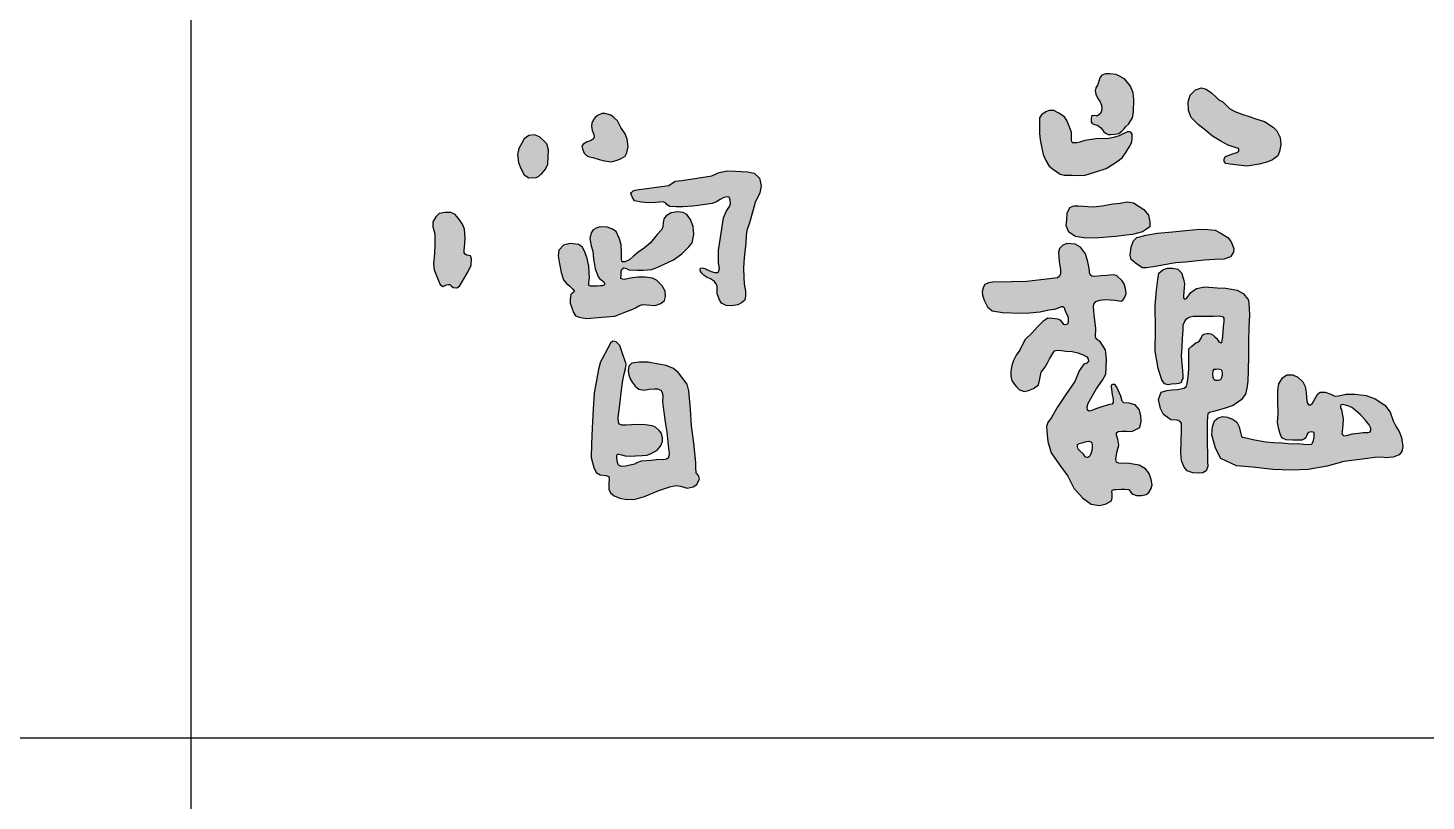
# Model space of a CAD drawing. Extents: x -409572 to -157272, y 600795 to 878326.
# Drawn here: x -338283 to -336473, y 813508 to 814509 of the extents above; entities that cross this region are included whole.
import ezdxf

# ---------------------------------------------------------------- set-up
doc = ezdxf.new("R2010")
doc.units = 0
doc.header["$LTSCALE"] = 1000
doc.header["$MEASUREMENT"] = 0
doc.layers.get('0').update_dxf_attribs({"linetype": 'CONTINUOUS'})
doc.layers.add('PUB_TITLE', color=4, linetype='CONTINUOUS')

msp = doc.modelspace()

# ---------------------------------------------------------------- hatches: boundary and pattern name
h = msp.add_hatch(color=7)
h.paths.add_polyline_path([(-336666.3, 814376), (-336671, 814380.6), (-336682.3, 814388), (-336692.2, 814391.1), (-336702.2, 814394.5), (-336710.4, 814397.1), (-336720.6, 814401.2), (-336727.4, 814405), (-336736.3, 814413.5), (-336741.3, 814416), (-336745, 814419.7), (-336751, 814425.4), (-336757.9, 814430), (-336763.9, 814431.5), (-336771.6, 814429.1), (-336778.3, 814422.1), (-336781, 814413.7), (-336780.5, 814402.3), (-336777.1, 814393.4), (-336767.8, 814383.7), (-336760.2, 814378), (-336749.4, 814369.2), (-336739, 814362.7), (-336729.2, 814357.2), (-336720.1, 814354.5), (-336715.8, 814353), (-336715.3, 814351.6), (-336715.7, 814349.5), (-336718.2, 814347.9), (-336723.9, 814346.1), (-336729.1, 814344.2), (-336732.7, 814342.9), (-336734.6, 814339.8), (-336734.7, 814336.3), (-336732.4, 814333.8), (-336726.9, 814333), (-336716.2, 814331.3), (-336704.6, 814330.4), (-336689, 814332.8), (-336679.2, 814335.2), (-336672.1, 814338.2), (-336665.2, 814343.7), (-336662.8, 814349), (-336661.2, 814358.2), (-336661.9, 814367.3)])
h.paths.add_polyline_path([(-336862, 814348), (-336856.9, 814355.6), (-336854.1, 814361.5), (-336853.4, 814366.4), (-336853.6, 814371.5), (-336854.8, 814373.6), (-336856.6, 814374.6), (-336859.7, 814374.7), (-336863.6, 814372.9), (-336870.6, 814369.7), (-336877.7, 814367.5), (-336884.3, 814366), (-336900.8, 814365.5), (-336914.8, 814363.3), (-336921.4, 814361.2), (-336925.4, 814360.6), (-336930.6, 814360.4), (-336931.7, 814361.9), (-336932, 814364.1), (-336932.1, 814366.2), (-336932, 814373.6), (-336934.2, 814379.7), (-336937.8, 814388.3), (-336941.1, 814393.9), (-336948.4, 814398.9), (-336954.9, 814402.2), (-336960.9, 814402.2), (-336965.2, 814400.5), (-336971.2, 814396.6), (-336973.4, 814392.9), (-336973.8, 814387.5), (-336973.6, 814372.5), (-336972.6, 814364.2), (-336971.2, 814355.8), (-336968.8, 814345.5), (-336965.5, 814337.5), (-336960.9, 814330.1), (-336955.4, 814325.9), (-336946.7, 814319.9), (-336941.6, 814318.6), (-336931.6, 814318.6), (-336924.5, 814318.2), (-336914.3, 814318.7), (-336900.5, 814322.8), (-336887.3, 814327.2), (-336875.5, 814334.4), (-336866.7, 814340.8)])
h.paths.add_polyline_path([(-336851.8, 814400.1), (-336851.3, 814416.7), (-336852.1, 814425.4), (-336855.9, 814434), (-336863.1, 814442.7), (-336869.8, 814446.9), (-336874.2, 814448.8), (-336882.7, 814450), (-336887.7, 814449.8), (-336892.7, 814448.2), (-336895.3, 814444.8), (-336896.6, 814440.3), (-336898.2, 814436), (-336900.6, 814431.5), (-336901.3, 814427.9), (-336900.5, 814423.3), (-336898.1, 814418), (-336895.2, 814413.5), (-336893.2, 814409.1), (-336892.8, 814404.4), (-336893.6, 814400.7), (-336894.8, 814398.3), (-336898.4, 814395.4), (-336900.1, 814395.3), (-336902.9, 814395.8), (-336905.9, 814395.6), (-336906.2, 814394.1), (-336906.8, 814391.5), (-336906.6, 814387.7), (-336905.6, 814385.3), (-336903.2, 814384.5), (-336900.5, 814383.7), (-336898.3, 814383.1), (-336896.5, 814381.8), (-336894.3, 814379.8), (-336892.1, 814377.1), (-336890.5, 814374.8), (-336887.2, 814372.7), (-336884.6, 814371.2), (-336881.3, 814371.2), (-336876, 814371.6), (-336870.7, 814372.7), (-336866.9, 814375.7), (-336863.9, 814378.7), (-336862.4, 814381.1), (-336858.2, 814384.8), (-336853.3, 814392.6)])
h.paths.add_polyline_path([(-336725.4, 814232.4), (-336729.7, 814237.8), (-336739.5, 814243.8), (-336746, 814247.1), (-336755.5, 814248.2), (-336766.1, 814248.7), (-336784.3, 814246.8), (-336801.3, 814245), (-336820.6, 814243.6), (-336835.8, 814241), (-336840.7, 814239.6), (-336847.7, 814238), (-336851.7, 814233.4), (-336854.9, 814225.9), (-336856, 814214.9), (-336855, 814209.2), (-336847.7, 814203.4), (-336840.3, 814198.7), (-336835, 814198.3), (-336823.3, 814200.4), (-336812, 814202.3), (-336797.2, 814204.9), (-336784.4, 814206), (-336760.2, 814208.3), (-336746.5, 814209.2), (-336734.9, 814209.9), (-336726.5, 814212.6), (-336722.3, 814218.8), (-336721.9, 814223.7)])
h.paths.add_polyline_path([(-336832.6, 814266.9), (-336838.6, 814273.9), (-336844.7, 814278), (-336852, 814282.9), (-336860.2, 814284), (-336869.3, 814282.1), (-336878, 814281.4), (-336893, 814278.8), (-336904.3, 814277.5), (-336923, 814278.9), (-336928.6, 814278.8), (-336930.4, 814278.3), (-336934.3, 814276.5), (-336937.6, 814269.3), (-336938.4, 814260.8), (-336939.2, 814253), (-336935.6, 814244.5), (-336926.8, 814239.1), (-336913.4, 814237.1), (-336896.6, 814237.3), (-336874.9, 814239.1), (-336861.5, 814240.9), (-336853.3, 814241.7), (-336840.4, 814245.3), (-336834.9, 814248.4), (-336830.6, 814251.5), (-336830.8, 814258.2)])
h.paths.add_polyline_path([(-336903.4, 814151.3), (-336900.5, 814154.8), (-336895.4, 814156.7), (-336888.5, 814157.3), (-336875.7, 814156.7), (-336867.9, 814155.4), (-336865.3, 814157.2), (-336862.9, 814160.4), (-336861.3, 814165.4), (-336862.1, 814171.9), (-336864, 814177.9), (-336866.6, 814181.8), (-336873.8, 814188.7), (-336878.2, 814189.3), (-336886.7, 814188.6), (-336893.9, 814188.1), (-336902.8, 814187.3), (-336905.8, 814187.7), (-336908.2, 814189.5), (-336908.7, 814192.5), (-336908.9, 814195), (-336910.8, 814206.2), (-336914, 814216.5), (-336920.4, 814225.2), (-336927.3, 814229.1), (-336938.1, 814230), (-336944, 814227.5), (-336947.9, 814223.4), (-336948.9, 814218.6), (-336948.2, 814206.2), (-336946.6, 814196.4), (-336946.4, 814191.2), (-336947.5, 814187.5), (-336950.2, 814185.7), (-336957, 814184.7), (-336968.1, 814183.3), (-336990.3, 814180.8), (-337009.7, 814180.4), (-337019.2, 814180.1), (-337031.6, 814180.4), (-337039.6, 814179.2), (-337044.4, 814177.1), (-337046.2, 814173.7), (-337047.8, 814167.7), (-337047.3, 814163.2), (-337045.2, 814156.6), (-337041, 814147.9), (-337034.9, 814142.6), (-337021.7, 814140.8), (-336997.7, 814139.8), (-336986.7, 814140.2), (-336972.9, 814141.4), (-336961.7, 814143.9), (-336953.7, 814144.9), (-336947, 814147.6), (-336944.9, 814148.5), (-336943.3, 814148.5), (-336941.6, 814147.2), (-336940.7, 814144.1), (-336938.8, 814139.1), (-336937, 814136), (-336936.3, 814132.7), (-336936.6, 814129.4), (-336936.9, 814126.5), (-336938.1, 814125.1), (-336940.8, 814124.6), (-336942, 814125.2), (-336943.7, 814127.6), (-336946.6, 814130.9), (-336949.8, 814132.1), (-336957.4, 814132.8), (-336962.6, 814133.2), (-336969.3, 814129.2), (-336976.4, 814121.6), (-336983, 814114.4), (-336992.6, 814105.1), (-336999.2, 814092), (-337003.9, 814085.3), (-337007.4, 814078.3), (-337009.2, 814071.8), (-337010.9, 814064.6), (-337010.6, 814058.2), (-337009.2, 814052.4), (-337005.9, 814047.2), (-337003.5, 814044.2), (-336999.4, 814040.4), (-336993.6, 814038.3), (-336987.8, 814039.4), (-336981.3, 814042.2), (-336974.7, 814047.1), (-336973.5, 814052.4), (-336971.5, 814063.2), (-336966.8, 814069.5), (-336963.1, 814075.5), (-336960.7, 814080.6), (-336956.4, 814087.6), (-336954.2, 814090.8), (-336950.7, 814092), (-336945.3, 814091.6), (-336939.6, 814090.7), (-336931.4, 814090.3), (-336923.8, 814088.5), (-336917.2, 814085.9), (-336912.2, 814083.1), (-336910.4, 814080.5), (-336910.2, 814077.5), (-336912.3, 814075), (-336916.1, 814073.7), (-336922.4, 814065.1), (-336927.9, 814051.1), (-336939.7, 814034.3), (-336950.8, 814017.4), (-336957.9, 814004.7), (-336962.6, 813998.3), (-336964.6, 813992.9), (-336964.1, 813987.1), (-336962.8, 813973.7), (-336958.7, 813959), (-336948.4, 813944.4), (-336937, 813928.5), (-336929.2, 813913.2), (-336917.9, 813900.4), (-336906.9, 813892.3), (-336896.1, 813890.8), (-336887.2, 813892.6), (-336880.5, 813896.5), (-336879.6, 813900.5), (-336879.6, 813906.2), (-336880, 813908.6), (-336879, 813910.8), (-336877.2, 813911.2), (-336874.2, 813911.4), (-336867.9, 813911.8), (-336863, 813911.8), (-336857.9, 813911.4), (-336856.8, 813910.6), (-336856, 813908.9), (-336854.5, 813906.6), (-336852.8, 813905.3), (-336848, 813903.8), (-336840.9, 813903.8), (-336835.4, 813904.8), (-336832.2, 813907.4), (-336828.9, 813912.7), (-336827.6, 813917.6), (-336828.8, 813924.3), (-336831.8, 813932.1), (-336836.3, 813938), (-336844.7, 813942.7), (-336857.3, 813945.1), (-336871, 813945.3), (-336874, 813946.7), (-336874.9, 813950.1), (-336873.5, 813959.2), (-336870.9, 813968.8), (-336872.3, 813976.4), (-336873.7, 813981.7), (-336874, 813984.9), (-336871.9, 813986.3), (-336866.6, 813987.1), (-336860.3, 813986.8), (-336853.9, 813986.7), (-336843.8, 813991.8), (-336842, 813999.3), (-336842.3, 814006.9), (-336844.6, 814015.2), (-336849.8, 814020.9), (-336857.6, 814023), (-336864.6, 814023.7), (-336866.7, 814026), (-336868.2, 814032.4), (-336871.7, 814039.9), (-336873.9, 814045), (-336875.9, 814047.5), (-336879, 814047.5), (-336880.6, 814046.3), (-336880.8, 814044.2), (-336879.3, 814034.6), (-336878.1, 814028.3), (-336878.1, 814023.9), (-336879.6, 814022), (-336882.7, 814021.4), (-336890.2, 814019.1), (-336899.5, 814016.3), (-336907, 814013.2), (-336909.4, 814012.9), (-336911.6, 814014.1), (-336912, 814018.3), (-336910.4, 814023), (-336900.1, 814041.4), (-336892, 814053.1), (-336887.8, 814060.7), (-336887.1, 814069), (-336886.9, 814080.5), (-336888.2, 814092.4), (-336894.8, 814102.4), (-336900.2, 814106.6), (-336900.9, 814109.1), (-336900.6, 814120), (-336902.6, 814137.7), (-336903.7, 814148.1)])
h.paths.add_polyline_path([(-336916.8, 813957), (-336914.3, 813953.8), (-336912.5, 813952.9), (-336911, 813952.9), (-336909.7, 813953.6), (-336907.8, 813955.6), (-336906.6, 813958.8), (-336906, 813961.9), (-336905.4, 813965.6), (-336905.5, 813969.3), (-336906, 813972), (-336907.3, 813973.3), (-336909.9, 813973.9), (-336912.1, 813973.7), (-336914.4, 813973.2), (-336916.9, 813972.2), (-336922.1, 813970.8), (-336922.8, 813970.6), (-336923.6, 813970.3), (-336924.2, 813969.2), (-336924.5, 813967.1), (-336923.5, 813963.5), (-336921.9, 813961.9)], flags=16)
h.paths.add_polyline_path([(-336702.9, 814103.1), (-336702.7, 814121.3), (-336701.9, 814137.6), (-336702.7, 814153), (-336703.5, 814157.5), (-336710.1, 814165.2), (-336717.5, 814169.4), (-336732.3, 814172.2), (-336743.4, 814172.8), (-336759.6, 814173.7), (-336770.4, 814171.6), (-336777.8, 814166.4), (-336782.6, 814160.1), (-336783.3, 814158.8), (-336784.3, 814158.5), (-336786.4, 814158.4), (-336787.3, 814159.5), (-336787.3, 814162.4), (-336786.8, 814168), (-336785.7, 814177.6), (-336787.2, 814183.9), (-336789.9, 814192.1), (-336794.3, 814196.6), (-336801.4, 814198.2), (-336807.7, 814198.1), (-336814, 814196.1), (-336819, 814191.6), (-336820.4, 814183.5), (-336822.1, 814169.5), (-336823.9, 814150.3), (-336823.5, 814119), (-336823.8, 814090.5), (-336820, 814067.9), (-336815.1, 814053.5), (-336811.6, 814048.2), (-336807.1, 814047), (-336802.6, 814048), (-336796.4, 814048.1), (-336793.3, 814048.7), (-336790.3, 814050), (-336789.2, 814052.8), (-336788, 814055.2), (-336788, 814059.2), (-336788.3, 814065.2), (-336789.1, 814074.5), (-336790, 814084.6), (-336789.5, 814095.8), (-336788.9, 814106.9), (-336788.1, 814118.4), (-336787.8, 814123.9), (-336785.8, 814128.8), (-336784.5, 814131), (-336781.7, 814133.4), (-336779.1, 814134.8), (-336774.1, 814135.3), (-336762.7, 814135.3), (-336748.2, 814135.6), (-336740.4, 814135.7), (-336737, 814135.1), (-336735.2, 814134.4), (-336734.5, 814133.3), (-336734.6, 814129), (-336735.3, 814122.2), (-336736.2, 814109.6), (-336736.9, 814104), (-336737.5, 814102), (-336739.6, 814101.9), (-336741.4, 814102.6), (-336742.5, 814104.6), (-336743.8, 814106.8), (-336746.5, 814109.3), (-336748.8, 814111.2), (-336751.9, 814113), (-336754.8, 814113.4), (-336756.7, 814113.3), (-336760.7, 814112.6), (-336763.1, 814111), (-336764.4, 814107.6), (-336766.6, 814103.9), (-336768.6, 814102.3), (-336771.3, 814101.4), (-336776.5, 814097), (-336780.1, 814093.4), (-336780.3, 814080.6), (-336780.1, 814067.3), (-336781.3, 814057.2), (-336782.3, 814048.4), (-336783.1, 814044.6), (-336786.6, 814042.8), (-336794.8, 814041), (-336802.3, 814040.5), (-336808.6, 814039.5), (-336815.9, 814037.3), (-336819.7, 814027.8), (-336817.1, 814016.1), (-336813.2, 814008.5), (-336803.4, 814001.7), (-336795.4, 814001.1), (-336791.9, 813999.9), (-336789.8, 813997.1), (-336789.7, 813993.1), (-336789.6, 813987), (-336790.3, 813973.9), (-336790.5, 813958.7), (-336789.9, 813948.6), (-336786.4, 813940.2), (-336782.3, 813935.4), (-336774.9, 813932.9), (-336768.3, 813932.6), (-336762, 813933), (-336757.8, 813935.5), (-336755.7, 813941.3), (-336756.2, 813948.2), (-336756.2, 813959.1), (-336756.4, 813969.1), (-336756.5, 813989.6), (-336756.5, 813999), (-336756.1, 814006), (-336755.5, 814009.3), (-336753.4, 814011.1), (-336746.4, 814012.7), (-336734.4, 814016.3), (-336722.9, 814020), (-336712.5, 814027.7), (-336707, 814034.9), (-336705, 814042.5), (-336703.7, 814051.6), (-336703.5, 814066), (-336702.9, 814083.7)])
h.paths.add_polyline_path([(-336738.5, 814066.9), (-336737.4, 814065.2), (-336737.1, 814062.3), (-336737.1, 814059.1), (-336737.9, 814056), (-336739.4, 814053.4), (-336742.3, 814052.6), (-336746, 814052.6), (-336747.8, 814054.1), (-336748.7, 814056.7), (-336749.3, 814061.3), (-336748.6, 814065.2), (-336747.4, 814067.1), (-336744.9, 814067.2), (-336742.2, 814067.6)], flags=16)
h.paths.add_polyline_path([(-336519.7, 814011.6), (-336526.5, 814020.7), (-336539.1, 814029), (-336550.8, 814033), (-336564.9, 814034.7), (-336576.8, 814034.8), (-336586.6, 814032.6), (-336591.1, 814032.4), (-336596.3, 814034.9), (-336603.6, 814037.6), (-336610, 814037.5), (-336613.1, 814035.1), (-336616.7, 814029.1), (-336619.9, 814023.1), (-336622.7, 814020.9), (-336625.4, 814021), (-336626.8, 814023.1), (-336627.5, 814026.3), (-336627.8, 814031.1), (-336628.4, 814037.2), (-336629.7, 814044.6), (-336632.6, 814051), (-336639.2, 814056.9), (-336645.6, 814059.7), (-336653.4, 814060), (-336659.1, 814056), (-336663.6, 814048.3), (-336664.9, 814039.6), (-336664.9, 814026.1), (-336664.7, 814009.4), (-336665.5, 813998), (-336663.9, 813989.7), (-336662, 813983.6), (-336660, 813978.1), (-336654.1, 813975.9), (-336645.4, 813975.2), (-336637.9, 813975.1), (-336633.9, 813975.4), (-336630.5, 813976.9), (-336628.7, 813978.3), (-336627.3, 813982.1), (-336626.3, 813984.2), (-336625.1, 813985.1), (-336622.3, 813986), (-336619.5, 813985.8), (-336618, 813985.1), (-336617.8, 813981.7), (-336618, 813978.8), (-336619, 813974.7), (-336620, 813971.7), (-336620.9, 813970.3), (-336624.9, 813969.7), (-336631.5, 813970.2), (-336639.6, 813971.1), (-336647.9, 813970.6), (-336659.8, 813971.6), (-336670.4, 813972.1), (-336680.4, 813973.2), (-336695, 813975.5), (-336710.1, 813979.2), (-336710.9, 813979.3), (-336712, 813980), (-336713.5, 813985.4), (-336715.1, 813992.7), (-336718.2, 813998.8), (-336722.9, 814001.9), (-336730.1, 814004.9), (-336736.1, 814006.1), (-336742.1, 814004.1), (-336747.2, 814000.4), (-336749.4, 813992.5), (-336750.3, 813982.1), (-336745.8, 813965.1), (-336738.9, 813951.4), (-336718.7, 813942), (-336697.8, 813940.3), (-336671.1, 813937.1), (-336647.9, 813936.4), (-336625.8, 813937.1), (-336601.3, 813941.6), (-336579.5, 813947.5), (-336555.2, 813950.8), (-336539.3, 813952.8), (-336530.1, 813953.2), (-336525.9, 813952.4), (-336515.7, 813953.1), (-336507.9, 813956.2), (-336504.3, 813960.4), (-336503.2, 813967.1), (-336505, 813978.7), (-336507.7, 813986.5), (-336512.3, 813993.4), (-336515.5, 814000.5)])
h.paths.add_polyline_path([(-336583.8, 814016.8), (-336583.9, 814019.5), (-336583.5, 814021), (-336581.4, 814021.4), (-336577.3, 814020.7), (-336573.2, 814019.2), (-336569.4, 814017.4), (-336564.9, 814014.3), (-336558.2, 814008.5), (-336552.1, 814001.8), (-336546.9, 813995.2), (-336544.8, 813991), (-336544.6, 813987.7), (-336546, 813985.6), (-336548.5, 813985.1), (-336554.4, 813985), (-336560.4, 813984.5), (-336568.4, 813983.6), (-336576.2, 813981.4), (-336579.5, 813980.7), (-336582, 813983.5), (-336581.9, 813985.9), (-336581.1, 813991.3), (-336580.7, 813995.1), (-336580.4, 814002.9), (-336581.1, 814007.7), (-336582.7, 814014.9)], flags=16)
h = msp.add_hatch(color=7)
h.paths.add_polyline_path([(-337433.9, 814053.6), (-337440.8, 814062.6), (-337447.5, 814068.2), (-337456.8, 814072), (-337466.8, 814073.7), (-337480.2, 814076.1), (-337491.9, 814076.3), (-337501.6, 814075), (-337505.5, 814071), (-337506.1, 814065.7), (-337505.5, 814059.6), (-337503.7, 814054.7), (-337501, 814050.5), (-337496.9, 814045.3), (-337492.2, 814041.5), (-337485.3, 814040.2), (-337478.9, 814041.2), (-337472.1, 814041.9), (-337468.4, 814041.6), (-337463.9, 814039.9), (-337462.3, 814037.2), (-337461.5, 814032.7), (-337461.9, 814025), (-337460.4, 814014.6), (-337458, 813996.2), (-337456.2, 813985.7), (-337454.2, 813968.5), (-337453.2, 813958.1), (-337453.4, 813955), (-337454.5, 813952.1), (-337456.7, 813950.7), (-337460.7, 813950), (-337466.6, 813950.3), (-337476.6, 813948.9), (-337489.3, 813947.9), (-337493.9, 813946.2), (-337498, 813944.1), (-337503.8, 813942.8), (-337509.8, 813941.4), (-337515.4, 813941.3), (-337517.9, 813942.6), (-337519.1, 813943.9), (-337520.1, 813946.5), (-337520.7, 813951.8), (-337520.8, 813955.6), (-337520, 813957), (-337518.1, 813957.3), (-337515, 813956.2), (-337510, 813954.8), (-337503.1, 813954.4), (-337496.6, 813954.9), (-337488.1, 813955.5), (-337482.2, 813956), (-337476.3, 813958), (-337468.7, 813962.3), (-337464.1, 813967.3), (-337461.7, 813973.7), (-337461.8, 813978.3), (-337463.6, 813984.8), (-337465.9, 813988), (-337470.7, 813991.9), (-337475.3, 813993.8), (-337484.3, 813995.1), (-337494.5, 813995.5), (-337509.2, 813994.5), (-337514.5, 813994.8), (-337517.5, 813995.9), (-337518.5, 813998.2), (-337519.1, 814004.8), (-337517.5, 814017.6), (-337515.6, 814032.6), (-337513.5, 814050.6), (-337511.4, 814061.4), (-337509.8, 814067.8), (-337509.1, 814071.1), (-337508.7, 814073), (-337508.9, 814074.1), (-337509.1, 814075), (-337513.8, 814089), (-337517.1, 814097.8), (-337521.5, 814102.6), (-337526.1, 814103.3), (-337528.9, 814101.1), (-337532.4, 814094.3), (-337539.9, 814080.6), (-337542, 814076.8), (-337544.8, 814067.1), (-337547.3, 814052.4), (-337550.2, 814036.5), (-337551.3, 814015.4), (-337552.8, 813991), (-337553.7, 813970.5), (-337554.1, 813952.9), (-337550.5, 813939.8), (-337547.5, 813933.4), (-337542.5, 813930.4), (-337535.3, 813929.7), (-337531.4, 813928), (-337530.8, 813924.4), (-337531, 813919.5), (-337531, 813911.9), (-337529, 813907.2), (-337524.1, 813903.3), (-337516.8, 813900.2), (-337508, 813898.3), (-337497.1, 813898.9), (-337484.9, 813902.5), (-337466.3, 813909.9), (-337452.2, 813914.7), (-337444.3, 813916.4), (-337438.6, 813915.8), (-337429.7, 813913.3), (-337421.9, 813914.8), (-337417.2, 813918), (-337413.9, 813925.1), (-337414.9, 813929.5), (-337418, 813933.1), (-337418.5, 813940.2), (-337418.5, 813946.5), (-337421.1, 813971.2), (-337424.1, 813993.9), (-337425.5, 814015.6), (-337427.7, 814039.2), (-337429.8, 814047.9)])
h.paths.add_polyline_path([(-337458.3, 814168.3), (-337462.1, 814175), (-337469.4, 814182.4), (-337474.5, 814185), (-337484.1, 814186.4), (-337493.8, 814186.6), (-337503.3, 814185.3), (-337511.3, 814183.3), (-337513.7, 814183.8), (-337515.5, 814184.6), (-337515.2, 814188.6), (-337515.1, 814194.1), (-337513.9, 814197.4), (-337511.8, 814198.4), (-337508.5, 814197.8), (-337505.5, 814196.1), (-337494.2, 814195.5), (-337486.8, 814195.4), (-337475.6, 814196.4), (-337467, 814199.8), (-337447.4, 814209), (-337436.5, 814216.6), (-337427.6, 814225.7), (-337423.4, 814230.7), (-337421.2, 814241.9), (-337422, 814252.2), (-337425.3, 814261.3), (-337430.4, 814267.4), (-337434.9, 814270.3), (-337441.8, 814271.2), (-337450.3, 814269.6), (-337457, 814265.9), (-337460, 814262.1), (-337460.7, 814256.7), (-337461.4, 814251.8), (-337462.5, 814248.3), (-337468.6, 814241.8), (-337477.2, 814230.8), (-337485, 814224.2), (-337493.5, 814218.5), (-337499.4, 814213.7), (-337504.2, 814209.5), (-337507.4, 814207.4), (-337510.7, 814206.2), (-337513.5, 814206.2), (-337514.2, 814207.2), (-337515, 814210.7), (-337514.7, 814217.9), (-337515.2, 814228.7), (-337517.7, 814237.1), (-337521.7, 814245.4), (-337527.2, 814249.1), (-337533.5, 814251.1), (-337542.4, 814251.8), (-337546.9, 814250.4), (-337551.6, 814247.7), (-337554.1, 814244), (-337555.6, 814236.7), (-337554.2, 814227.1), (-337552.1, 814220.1), (-337551, 814210.2), (-337549, 814197.4), (-337546, 814189.6), (-337544.9, 814186.7), (-337542.8, 814184.4), (-337540, 814182.2), (-337537.5, 814180.5), (-337536.3, 814177.7), (-337537.2, 814176.2), (-337539.9, 814175.3), (-337542.1, 814175), (-337545.9, 814174.8), (-337551.3, 814174.6), (-337554.9, 814174.7), (-337556.9, 814175.7), (-337557.1, 814178.5), (-337556.6, 814183.1), (-337556.1, 814185.2), (-337557.2, 814200.6), (-337559.4, 814210.5), (-337561.7, 814218), (-337565.5, 814225.4), (-337570.3, 814228.7), (-337581.2, 814230.1), (-337589.9, 814227.9), (-337595.9, 814221.6), (-337596.8, 814214.2), (-337595.1, 814203.8), (-337593, 814192.6), (-337590.1, 814183.1), (-337586.1, 814178.2), (-337582.2, 814175), (-337577.9, 814171), (-337576.1, 814168.9), (-337576.9, 814166.7), (-337579.3, 814165.2), (-337580.5, 814163.8), (-337580.9, 814161.2), (-337581.4, 814157.3), (-337581.3, 814152.9), (-337579, 814146.6), (-337577.1, 814140.5), (-337574.4, 814136.3), (-337569.7, 814134.8), (-337560.3, 814133), (-337539.7, 814134.6), (-337523.4, 814135.8), (-337510.3, 814141), (-337500.2, 814144.9), (-337496.7, 814146.6), (-337491.6, 814149.8), (-337487.2, 814151.2), (-337482.2, 814150.7), (-337471.3, 814149.6), (-337463.9, 814152.2), (-337459, 814156), (-337457.9, 814161.4)])
h.paths.add_polyline_path([(-337334.1, 814304.8), (-337336.2, 814314.7), (-337342.9, 814321.2), (-337351.8, 814323), (-337367.4, 814323.9), (-337378.2, 814324.1), (-337388.3, 814321.8), (-337398, 814317.5), (-337436.5, 814311.7), (-337445.2, 814310.6), (-337453.7, 814305.3), (-337495.1, 814299.5), (-337497.1, 814298.9), (-337499.8, 814298.2), (-337502, 814296.3), (-337502.7, 814294.6), (-337500.9, 814290.4), (-337498, 814285.5), (-337488.9, 814283.6), (-337480.1, 814282.9), (-337470.8, 814283.2), (-337465.5, 814283.4), (-337460.9, 814283.8), (-337457.9, 814282.6), (-337455.6, 814280), (-337452.4, 814277.8), (-337444.6, 814277.4), (-337435.3, 814277.4), (-337423, 814278.2), (-337415.4, 814279.3), (-337397.4, 814282), (-337391.8, 814283.9), (-337387.1, 814287.2), (-337382.4, 814289.7), (-337378.1, 814290.3), (-337375.5, 814289.9), (-337374, 814286.7), (-337373.7, 814281.4), (-337375.1, 814278.1), (-337379.1, 814271.5), (-337382.9, 814263.4), (-337386.8, 814237.8), (-337389.1, 814221.5), (-337389, 814204.9), (-337388.1, 814197.5), (-337389.4, 814193.5), (-337390.6, 814192.5), (-337393.9, 814192.3), (-337398.9, 814193.8), (-337403.3, 814195.9), (-337406.9, 814197.5), (-337410.3, 814198.4), (-337412.4, 814197.9), (-337412.9, 814196.1), (-337412.5, 814193.8), (-337410.9, 814191.5), (-337407.7, 814188.5), (-337403.7, 814186), (-337399.7, 814184.1), (-337394.3, 814180.7), (-337392.6, 814178.2), (-337391.1, 814175.1), (-337390.8, 814165.4), (-337388.4, 814157.8), (-337385.5, 814152.8), (-337379.5, 814149.9), (-337372.1, 814149.1), (-337364.3, 814150.7), (-337359.3, 814153), (-337355.3, 814156.7), (-337354.3, 814162.2), (-337354.3, 814168.4), (-337355.9, 814177.8), (-337356.3, 814185.8), (-337356.8, 814198.3), (-337355.9, 814211.3), (-337354, 814230.3), (-337353.5, 814240.5), (-337352.7, 814246.9), (-337349, 814256.8), (-337344.3, 814273.8), (-337341.9, 814283.3), (-337335.7, 814295.7)])
h.paths.add_polyline_path([(-337506, 814355.8), (-337507.6, 814365.2), (-337510.2, 814372.3), (-337515.6, 814380.3), (-337520, 814388.8), (-337524.2, 814392.9), (-337528.8, 814396.1), (-337536.4, 814398.3), (-337540.3, 814398.3), (-337545.7, 814395.9), (-337548.7, 814393.4), (-337551.3, 814389.7), (-337553.1, 814385.8), (-337553.5, 814382), (-337552.8, 814376.4), (-337550.5, 814371.2), (-337550.1, 814368.1), (-337551, 814365.7), (-337553.6, 814363.9), (-337555.2, 814363.2), (-337559.3, 814361.7), (-337564.4, 814358.8), (-337566, 814356.2), (-337565.1, 814352.8), (-337563.3, 814347.2), (-337560, 814344.1), (-337556.5, 814342.5), (-337551.8, 814341.4), (-337543.8, 814338.9), (-337536.9, 814337.2), (-337528, 814335.9), (-337521.6, 814337.4), (-337515.9, 814339.9), (-337510, 814343), (-337507.7, 814347.6)])
h.paths.add_polyline_path([(-337609.6, 814342.1), (-337609.3, 814351.5), (-337611.6, 814359.3), (-337615.1, 814362.5), (-337620.8, 814368), (-337627.5, 814371), (-337634.8, 814370.1), (-337641, 814365.5), (-337644, 814360), (-337647.9, 814352.9), (-337649.3, 814345.1), (-337648.1, 814334.8), (-337645.1, 814327), (-337641, 814318.9), (-337634.6, 814315.3), (-337625.4, 814315.6), (-337622.3, 814316.8), (-337619.8, 814319.2), (-337617.6, 814321.1), (-337613.2, 814326.3), (-337610.2, 814332.9)])
h.paths.add_polyline_path([(-337717.4, 814216.2), (-337718.5, 814217.9), (-337718.5, 814222.2), (-337718.3, 814224.3), (-337717.2, 814236.8), (-337718.3, 814248.4), (-337720.7, 814255), (-337726, 814262.3), (-337730.3, 814267.6), (-337736, 814270.2), (-337743.4, 814270.2), (-337750.9, 814268.8), (-337755, 814264.7), (-337759.1, 814258), (-337758.9, 814251.7), (-337756.6, 814242.5), (-337756.3, 814228.2), (-337757.1, 814217.4), (-337758.1, 814203.7), (-337757.3, 814195.8), (-337752.4, 814183.1), (-337749.5, 814177), (-337746.3, 814174.5), (-337743.1, 814175.7), (-337741.3, 814176.6), (-337739.4, 814177.1), (-337736.9, 814176.9), (-337735.2, 814175.1), (-337732.8, 814173.1), (-337728.1, 814172.7), (-337724.5, 814174.9), (-337719.2, 814183.4), (-337713.4, 814193.7), (-337709.6, 814202.1), (-337709.2, 814210.2), (-337710.3, 814214.1), (-337712.4, 814214.5), (-337715.2, 814214.9)])

# ---------------------------------------------------------------- linework, layer by layer
for points in [[(-336858.2, 814384.8), (-336853.3, 814392.6), (-336851.8, 814400.1), (-336851.3, 814416.7), (-336852.1, 814425.4), (-336855.9, 814434), (-336863.1, 814442.7), (-336869.8, 814446.9), (-336874.2, 814448.8), (-336882.7, 814450), (-336887.7, 814449.8), (-336892.7, 814448.2), (-336895.3, 814444.8), (-336896.6, 814440.3), (-336898.2, 814436), (-336900.6, 814431.5), (-336901.3, 814427.9), (-336900.5, 814423.3), (-336898.1, 814418), (-336895.2, 814413.5), (-336893.2, 814409.1), (-336892.8, 814404.4), (-336893.6, 814400.7), (-336894.8, 814398.3), (-336898.4, 814395.4), (-336900.1, 814395.3), (-336902.9, 814395.8), (-336905.9, 814395.6), (-336906.2, 814394.1), (-336906.8, 814391.5), (-336906.6, 814387.7), (-336905.6, 814385.3), (-336903.2, 814384.5), (-336900.5, 814383.7), (-336898.3, 814383.1), (-336896.5, 814381.8), (-336894.3, 814379.8), (-336892.1, 814377.1), (-336890.5, 814374.8), (-336887.2, 814372.7), (-336884.6, 814371.2), (-336881.3, 814371.2), (-336876, 814371.6), (-336870.7, 814372.7), (-336866.9, 814375.7), (-336863.9, 814378.7), (-336862.4, 814381.1)], [(-336736.3, 814413.5), (-336727.4, 814405), (-336720.6, 814401.2), (-336710.4, 814397.1), (-336702.2, 814394.5), (-336692.2, 814391.1), (-336682.3, 814388), (-336671, 814380.6), (-336666.3, 814376), (-336661.9, 814367.3), (-336661.2, 814358.2), (-336662.8, 814349), (-336665.2, 814343.7), (-336672.1, 814338.2), (-336679.2, 814335.2), (-336689, 814332.8), (-336704.6, 814330.4), (-336716.2, 814331.3), (-336726.9, 814333), (-336732.4, 814333.8), (-336734.7, 814336.3), (-336734.6, 814339.8), (-336732.7, 814342.9), (-336729.1, 814344.2), (-336723.9, 814346.1), (-336718.2, 814347.9), (-336715.7, 814349.5), (-336715.3, 814351.6), (-336715.8, 814353), (-336720.1, 814354.5), (-336729.2, 814357.2), (-336739, 814362.7), (-336749.4, 814369.2), (-336760.2, 814378), (-336767.8, 814383.7), (-336777.1, 814393.4), (-336780.5, 814402.3), (-336781, 814413.7), (-336778.3, 814422.1), (-336771.6, 814429.1), (-336763.9, 814431.5), (-336757.9, 814430), (-336751, 814425.4), (-336745, 814419.7), (-336741.3, 814416)], [(-336932.1, 814366.2), (-336932, 814373.6), (-336934.2, 814379.7), (-336937.8, 814388.3), (-336941.1, 814393.9), (-336948.4, 814398.9), (-336954.9, 814402.2), (-336960.9, 814402.2), (-336965.2, 814400.5), (-336971.2, 814396.6), (-336973.4, 814392.9), (-336973.8, 814387.5), (-336973.6, 814372.5), (-336972.6, 814364.2), (-336971.2, 814355.8), (-336968.8, 814345.5), (-336965.5, 814337.5), (-336960.9, 814330.1), (-336955.4, 814325.9), (-336946.7, 814319.9), (-336941.6, 814318.6), (-336931.6, 814318.6), (-336924.5, 814318.2), (-336914.3, 814318.7), (-336900.5, 814322.8), (-336887.3, 814327.2), (-336875.5, 814334.4), (-336866.7, 814340.8), (-336862, 814348), (-336856.9, 814355.6), (-336854.1, 814361.5), (-336853.4, 814366.4), (-336853.6, 814371.5), (-336854.8, 814373.6), (-336856.6, 814374.6), (-336859.7, 814374.7), (-336863.6, 814372.9), (-336870.6, 814369.7), (-336877.7, 814367.5), (-336884.3, 814366), (-336900.8, 814365.5), (-336914.8, 814363.3), (-336921.4, 814361.2), (-336925.4, 814360.6), (-336930.6, 814360.4), (-336931.7, 814361.9), (-336932, 814364.1)], [(-337617.6, 814321.1), (-337613.2, 814326.3), (-337610.2, 814332.9), (-337609.6, 814342.1), (-337609.3, 814351.5), (-337611.6, 814359.3), (-337615.1, 814362.5), (-337620.8, 814368), (-337627.5, 814371), (-337634.8, 814370.1), (-337641, 814365.5), (-337644, 814360), (-337647.9, 814352.9), (-337649.3, 814345.1), (-337648.1, 814334.8), (-337645.1, 814327), (-337641, 814318.9), (-337634.6, 814315.3), (-337625.4, 814315.6), (-337622.3, 814316.8), (-337619.8, 814319.2)], [(-337495.1, 814299.5), (-337453.7, 814305.3), (-337445.2, 814310.6), (-337436.5, 814311.7), (-337398, 814317.5), (-337388.3, 814321.8), (-337378.2, 814324.1), (-337367.4, 814323.9), (-337351.8, 814323), (-337342.9, 814321.2), (-337336.2, 814314.7), (-337334.1, 814304.8), (-337335.7, 814295.7), (-337341.9, 814283.3), (-337344.3, 814273.8), (-337349, 814256.8), (-337352.7, 814246.9), (-337353.5, 814240.5), (-337354, 814230.3), (-337355.9, 814211.3), (-337356.8, 814198.3), (-337356.3, 814185.8), (-337355.9, 814177.8), (-337354.3, 814168.4), (-337354.3, 814162.2), (-337355.3, 814156.7), (-337359.3, 814153), (-337364.3, 814150.7), (-337372.1, 814149.1), (-337379.5, 814149.9), (-337385.5, 814152.8), (-337388.4, 814157.8), (-337390.8, 814165.4), (-337391.1, 814175.1), (-337392.6, 814178.2), (-337394.3, 814180.7), (-337399.7, 814184.1), (-337403.7, 814186), (-337407.7, 814188.5), (-337410.9, 814191.5), (-337412.5, 814193.8), (-337412.9, 814196.1), (-337412.4, 814197.9), (-337410.3, 814198.4), (-337406.9, 814197.5), (-337403.3, 814195.9), (-337398.9, 814193.8), (-337393.9, 814192.3), (-337390.6, 814192.5), (-337389.4, 814193.5), (-337388.1, 814197.5), (-337389, 814204.9), (-337389.1, 814221.5), (-337386.8, 814237.8), (-337382.9, 814263.4), (-337379.1, 814271.5), (-337375.1, 814278.1), (-337373.7, 814281.4), (-337374, 814286.7), (-337375.5, 814289.9), (-337378.1, 814290.3), (-337382.4, 814289.7), (-337387.1, 814287.2), (-337391.8, 814283.9), (-337397.4, 814282), (-337415.4, 814279.3), (-337423, 814278.2), (-337435.3, 814277.4), (-337444.6, 814277.4), (-337452.4, 814277.8), (-337455.6, 814280), (-337457.9, 814282.6), (-337460.9, 814283.8), (-337465.5, 814283.4), (-337470.8, 814283.2), (-337480.1, 814282.9), (-337488.9, 814283.6), (-337498, 814285.5), (-337500.9, 814290.4), (-337502.7, 814294.6), (-337502, 814296.3), (-337499.8, 814298.2), (-337497.1, 814298.9)], [(-337718.3, 814224.3), (-337717.2, 814236.8), (-337718.3, 814248.4), (-337720.7, 814255), (-337726, 814262.3), (-337730.3, 814267.6), (-337736, 814270.2), (-337743.4, 814270.2), (-337750.9, 814268.8), (-337755, 814264.7), (-337759.1, 814258), (-337758.9, 814251.7), (-337756.6, 814242.5), (-337756.3, 814228.2), (-337757.1, 814217.4), (-337758.1, 814203.7), (-337757.3, 814195.8), (-337752.4, 814183.1), (-337749.5, 814177), (-337746.3, 814174.5), (-337743.1, 814175.7), (-337741.3, 814176.6), (-337739.4, 814177.1), (-337736.9, 814176.9), (-337735.2, 814175.1), (-337732.8, 814173.1), (-337728.1, 814172.7), (-337724.5, 814174.9), (-337719.2, 814183.4), (-337713.4, 814193.7), (-337709.6, 814202.1), (-337709.2, 814210.2), (-337710.3, 814214.1), (-337712.4, 814214.5), (-337715.2, 814214.9), (-337717.4, 814216.2), (-337718.5, 814217.9), (-337718.5, 814222.2)], [(-337556.1, 814185.2), (-337557.2, 814200.6), (-337559.4, 814210.5), (-337561.7, 814218), (-337565.5, 814225.4), (-337570.3, 814228.7), (-337581.2, 814230.1), (-337589.9, 814227.9), (-337595.9, 814221.6), (-337596.8, 814214.2), (-337595.1, 814203.8), (-337593, 814192.6), (-337590.1, 814183.1), (-337586.1, 814178.2), (-337582.2, 814175), (-337577.9, 814171), (-337576.1, 814168.9), (-337576.9, 814166.7), (-337579.3, 814165.2), (-337580.5, 814163.8), (-337580.9, 814161.2), (-337581.4, 814157.3), (-337581.3, 814152.9), (-337579, 814146.6), (-337577.1, 814140.5), (-337574.4, 814136.3), (-337569.7, 814134.8), (-337560.3, 814133), (-337539.7, 814134.6), (-337523.4, 814135.8), (-337510.3, 814141), (-337500.2, 814144.9), (-337496.7, 814146.6), (-337491.6, 814149.8), (-337487.2, 814151.2), (-337482.2, 814150.7), (-337471.3, 814149.6), (-337463.9, 814152.2), (-337459, 814156), (-337457.9, 814161.4), (-337458.3, 814168.3), (-337462.1, 814175), (-337469.4, 814182.4), (-337474.5, 814185), (-337484.1, 814186.4), (-337493.8, 814186.6), (-337503.3, 814185.3), (-337511.3, 814183.3), (-337513.7, 814183.8), (-337515.5, 814184.6), (-337515.2, 814188.6), (-337515.1, 814194.1), (-337513.9, 814197.4), (-337511.8, 814198.4), (-337508.5, 814197.8), (-337505.5, 814196.1), (-337494.2, 814195.5), (-337486.8, 814195.4), (-337475.6, 814196.4), (-337467, 814199.8), (-337447.4, 814209), (-337436.5, 814216.6), (-337427.6, 814225.7), (-337423.4, 814230.7), (-337421.2, 814241.9), (-337422, 814252.2), (-337425.3, 814261.3), (-337430.4, 814267.4), (-337434.9, 814270.3), (-337441.8, 814271.2), (-337450.3, 814269.6), (-337457, 814265.9), (-337460, 814262.1), (-337460.7, 814256.7), (-337461.4, 814251.8), (-337462.5, 814248.3), (-337468.6, 814241.8), (-337477.2, 814230.8), (-337485, 814224.2), (-337493.5, 814218.5), (-337499.4, 814213.7), (-337504.2, 814209.5), (-337507.4, 814207.4), (-337510.7, 814206.2), (-337513.5, 814206.2), (-337514.2, 814207.2), (-337515, 814210.7), (-337514.7, 814217.9), (-337515.2, 814228.7), (-337517.7, 814237.1), (-337521.7, 814245.4), (-337527.2, 814249.1), (-337533.5, 814251.1), (-337542.4, 814251.8), (-337546.9, 814250.4), (-337551.6, 814247.7), (-337554.1, 814244), (-337555.6, 814236.7), (-337554.2, 814227.1), (-337552.1, 814220.1), (-337551, 814210.2), (-337549, 814197.4), (-337546, 814189.6), (-337544.9, 814186.7), (-337542.8, 814184.4), (-337540, 814182.2), (-337537.5, 814180.5), (-337536.3, 814177.7), (-337537.2, 814176.2), (-337539.9, 814175.3), (-337542.1, 814175), (-337545.9, 814174.8), (-337551.3, 814174.6), (-337554.9, 814174.7), (-337556.9, 814175.7), (-337557.1, 814178.5), (-337556.6, 814183.1)], [(-336923, 814278.9), (-336904.3, 814277.5), (-336893, 814278.8), (-336878, 814281.4), (-336869.3, 814282.1), (-336860.2, 814284), (-336852, 814282.9), (-336844.7, 814278), (-336838.6, 814273.9), (-336832.6, 814266.9), (-336830.8, 814258.2), (-336830.6, 814251.5), (-336834.9, 814248.4), (-336840.4, 814245.3), (-336853.3, 814241.7), (-336861.5, 814240.9), (-336874.9, 814239.1), (-336896.6, 814237.3), (-336913.4, 814237.1), (-336926.8, 814239.1), (-336935.6, 814244.5), (-336939.2, 814253), (-336938.4, 814260.8), (-336937.6, 814269.3), (-336934.3, 814276.5), (-336930.4, 814278.3), (-336928.6, 814278.8)], [(-336835.8, 814241), (-336820.6, 814243.6), (-336801.3, 814245), (-336784.3, 814246.8), (-336766.1, 814248.7), (-336755.5, 814248.2), (-336746, 814247.1), (-336739.5, 814243.8), (-336729.7, 814237.8), (-336725.4, 814232.4), (-336721.9, 814223.7), (-336722.3, 814218.8), (-336726.5, 814212.6), (-336734.9, 814209.9), (-336746.5, 814209.2), (-336760.2, 814208.3), (-336784.4, 814206), (-336797.2, 814204.9), (-336812, 814202.3), (-336823.3, 814200.4), (-336835, 814198.3), (-336840.3, 814198.7), (-336847.7, 814203.4), (-336855, 814209.2), (-336856, 814214.9), (-336854.9, 814225.9), (-336851.7, 814233.4), (-336847.7, 814238), (-336840.7, 814239.6)], [(-336908.9, 814195), (-336910.8, 814206.2), (-336914, 814216.5), (-336920.4, 814225.2), (-336927.3, 814229.1), (-336938.1, 814230), (-336944, 814227.5), (-336947.9, 814223.4), (-336948.9, 814218.6), (-336948.2, 814206.2), (-336946.6, 814196.4), (-336946.4, 814191.2), (-336947.5, 814187.5), (-336950.2, 814185.7), (-336957, 814184.7), (-336968.1, 814183.3), (-336990.3, 814180.8), (-337009.7, 814180.4), (-337019.2, 814180.1), (-337031.6, 814180.4), (-337039.6, 814179.2), (-337044.4, 814177.1), (-337046.2, 814173.7), (-337047.8, 814167.7), (-337047.3, 814163.2), (-337045.2, 814156.6), (-337041, 814147.9), (-337034.9, 814142.6), (-337021.7, 814140.8), (-336997.7, 814139.8), (-336986.7, 814140.2), (-336972.9, 814141.4), (-336961.7, 814143.9), (-336953.7, 814144.9), (-336947, 814147.6), (-336944.9, 814148.5), (-336943.3, 814148.5), (-336941.6, 814147.2), (-336940.7, 814144.1), (-336938.8, 814139.1), (-336937, 814136), (-336936.3, 814132.7), (-336936.6, 814129.4), (-336936.9, 814126.5), (-336938.1, 814125.1), (-336940.8, 814124.6), (-336942, 814125.2), (-336943.7, 814127.6), (-336946.6, 814130.9), (-336949.8, 814132.1), (-336957.4, 814132.8), (-336962.6, 814133.2), (-336969.3, 814129.2), (-336976.4, 814121.6), (-336983, 814114.4), (-336992.6, 814105.1), (-336999.2, 814092), (-337003.9, 814085.3), (-337007.4, 814078.3), (-337009.2, 814071.8), (-337010.9, 814064.6), (-337010.6, 814058.2), (-337009.2, 814052.4), (-337005.9, 814047.2), (-337003.5, 814044.2), (-336999.4, 814040.4), (-336993.6, 814038.3), (-336987.8, 814039.4), (-336981.3, 814042.2), (-336974.7, 814047.1), (-336973.5, 814052.4), (-336971.5, 814063.2), (-336966.8, 814069.5), (-336963.1, 814075.5), (-336960.7, 814080.6), (-336956.4, 814087.6), (-336954.2, 814090.8), (-336950.7, 814092), (-336945.3, 814091.6), (-336939.6, 814090.7), (-336931.4, 814090.3), (-336923.8, 814088.5), (-336917.2, 814085.9), (-336912.2, 814083.1), (-336910.4, 814080.5), (-336910.2, 814077.5), (-336912.3, 814075), (-336916.1, 814073.7), (-336922.4, 814065.1), (-336927.9, 814051.1), (-336939.7, 814034.3), (-336950.8, 814017.4), (-336957.9, 814004.7), (-336962.6, 813998.3), (-336964.6, 813992.9), (-336964.1, 813987.1), (-336962.8, 813973.7), (-336958.7, 813959), (-336948.4, 813944.4), (-336937, 813928.5), (-336929.2, 813913.2), (-336917.9, 813900.4), (-336906.9, 813892.3), (-336896.1, 813890.8), (-336887.2, 813892.6), (-336880.5, 813896.5), (-336879.6, 813900.5), (-336879.6, 813906.2), (-336880, 813908.6), (-336879, 813910.8), (-336877.2, 813911.2), (-336874.2, 813911.4), (-336867.9, 813911.8), (-336863, 813911.8), (-336857.9, 813911.4), (-336856.8, 813910.6), (-336856, 813908.9), (-336854.5, 813906.6), (-336852.8, 813905.3), (-336848, 813903.8), (-336840.9, 813903.8), (-336835.4, 813904.8), (-336832.2, 813907.4), (-336828.9, 813912.7), (-336827.6, 813917.6), (-336828.8, 813924.3), (-336831.8, 813932.1), (-336836.3, 813938), (-336844.7, 813942.7), (-336857.3, 813945.1), (-336871, 813945.3), (-336874, 813946.7), (-336874.9, 813950.1), (-336873.5, 813959.2), (-336870.9, 813968.8), (-336872.3, 813976.4), (-336873.7, 813981.7), (-336874, 813984.9), (-336871.9, 813986.3), (-336866.6, 813987.1), (-336860.3, 813986.8), (-336853.9, 813986.7), (-336843.8, 813991.8), (-336842, 813999.3), (-336842.3, 814006.9), (-336844.6, 814015.2), (-336849.8, 814020.9), (-336857.6, 814023), (-336864.6, 814023.7), (-336866.7, 814026), (-336868.2, 814032.4), (-336871.7, 814039.9), (-336873.9, 814045), (-336875.9, 814047.5), (-336879, 814047.5), (-336880.6, 814046.3), (-336880.8, 814044.2), (-336879.3, 814034.6), (-336878.1, 814028.3), (-336878.1, 814023.9), (-336879.6, 814022), (-336882.7, 814021.4), (-336890.2, 814019.1), (-336899.5, 814016.3), (-336907, 814013.2), (-336909.4, 814012.9), (-336911.6, 814014.1), (-336912, 814018.3), (-336910.4, 814023), (-336900.1, 814041.4), (-336892, 814053.1), (-336887.8, 814060.7), (-336887.1, 814069), (-336886.9, 814080.5), (-336888.2, 814092.4), (-336894.8, 814102.4), (-336900.2, 814106.6), (-336900.9, 814109.1), (-336900.6, 814120), (-336902.6, 814137.7), (-336903.7, 814148.1), (-336903.4, 814151.3), (-336900.5, 814154.8), (-336895.4, 814156.7), (-336888.5, 814157.3), (-336875.7, 814156.7), (-336867.9, 814155.4), (-336865.3, 814157.2), (-336862.9, 814160.4), (-336861.3, 814165.4), (-336862.1, 814171.9), (-336864, 814177.9), (-336866.6, 814181.8), (-336873.8, 814188.7), (-336878.2, 814189.3), (-336886.7, 814188.6), (-336893.9, 814188.1), (-336902.8, 814187.3), (-336905.8, 814187.7), (-336908.2, 814189.5), (-336908.7, 814192.5)], [(-336782.6, 814160.1), (-336777.8, 814166.4), (-336770.4, 814171.6), (-336759.6, 814173.7), (-336743.4, 814172.8), (-336732.3, 814172.2), (-336717.5, 814169.4), (-336710.1, 814165.2), (-336703.5, 814157.5), (-336702.7, 814153), (-336701.9, 814137.6), (-336702.7, 814121.3), (-336702.9, 814103.1), (-336702.9, 814083.7), (-336703.5, 814066), (-336703.7, 814051.6), (-336705, 814042.5), (-336707, 814034.9), (-336712.5, 814027.7), (-336722.9, 814020), (-336734.4, 814016.3), (-336746.4, 814012.7), (-336753.4, 814011.1), (-336755.5, 814009.3), (-336756.1, 814006), (-336756.5, 813999), (-336756.5, 813989.6), (-336756.4, 813969.1), (-336756.2, 813959.1), (-336756.2, 813948.2), (-336755.7, 813941.3), (-336757.8, 813935.5), (-336762, 813933), (-336768.3, 813932.6), (-336774.9, 813932.9), (-336782.3, 813935.4), (-336786.4, 813940.2), (-336789.9, 813948.6), (-336790.5, 813958.7), (-336790.3, 813973.9), (-336789.6, 813987), (-336789.7, 813993.1), (-336789.8, 813997.1), (-336791.9, 813999.9), (-336795.4, 814001.1), (-336803.4, 814001.7), (-336813.2, 814008.5), (-336817.1, 814016.1), (-336819.7, 814027.8), (-336815.9, 814037.3), (-336808.6, 814039.5), (-336802.3, 814040.5), (-336794.8, 814041), (-336786.6, 814042.8), (-336783.1, 814044.6), (-336782.3, 814048.4), (-336781.3, 814057.2), (-336780.1, 814067.3), (-336780.3, 814080.6), (-336780.1, 814093.4), (-336776.5, 814097), (-336771.3, 814101.4), (-336768.6, 814102.3), (-336766.6, 814103.9), (-336764.4, 814107.6), (-336763.1, 814111), (-336760.7, 814112.6), (-336756.7, 814113.3), (-336754.8, 814113.4), (-336751.9, 814113), (-336748.8, 814111.2), (-336746.5, 814109.3), (-336743.8, 814106.8), (-336742.5, 814104.6), (-336741.4, 814102.6), (-336739.6, 814101.9), (-336737.5, 814102), (-336736.9, 814104), (-336736.2, 814109.6), (-336735.3, 814122.2), (-336734.6, 814129), (-336734.5, 814133.3), (-336735.2, 814134.4), (-336737, 814135.1), (-336740.4, 814135.7), (-336748.2, 814135.6), (-336762.7, 814135.3), (-336774.1, 814135.3), (-336779.1, 814134.8), (-336781.7, 814133.4), (-336784.5, 814131), (-336785.8, 814128.8), (-336787.8, 814123.9), (-336788.1, 814118.4), (-336788.9, 814106.9), (-336789.5, 814095.8), (-336790, 814084.6), (-336789.1, 814074.5), (-336788.3, 814065.2), (-336788, 814059.2), (-336788, 814055.2), (-336789.2, 814052.8), (-336790.3, 814050), (-336793.3, 814048.7), (-336796.4, 814048.1), (-336802.6, 814048), (-336807.1, 814047), (-336811.6, 814048.2), (-336815.1, 814053.5), (-336820, 814067.9), (-336823.8, 814090.5), (-336823.5, 814119), (-336823.9, 814150.3), (-336822.1, 814169.5), (-336820.4, 814183.5), (-336819, 814191.6), (-336814, 814196.1), (-336807.7, 814198.1), (-336801.4, 814198.2), (-336794.3, 814196.6), (-336789.9, 814192.1), (-336787.2, 814183.9), (-336785.7, 814177.6), (-336786.8, 814168), (-336787.3, 814162.4), (-336787.3, 814159.5), (-336786.4, 814158.4), (-336784.3, 814158.5), (-336783.3, 814158.8)], [(-337509.1, 814075), (-337513.8, 814089), (-337517.1, 814097.8), (-337521.5, 814102.6), (-337526.1, 814103.3), (-337528.9, 814101.1), (-337532.4, 814094.3), (-337539.9, 814080.6), (-337542, 814076.8), (-337544.8, 814067.1), (-337547.3, 814052.4), (-337550.2, 814036.5), (-337551.3, 814015.4), (-337552.8, 813991), (-337553.7, 813970.5), (-337554.1, 813952.9), (-337550.5, 813939.8), (-337547.5, 813933.4), (-337542.5, 813930.4), (-337535.3, 813929.7), (-337531.4, 813928), (-337530.8, 813924.4), (-337531, 813919.5), (-337531, 813911.9), (-337529, 813907.2), (-337524.1, 813903.3), (-337516.8, 813900.2), (-337508, 813898.3), (-337497.1, 813898.9), (-337484.9, 813902.5), (-337466.3, 813909.9), (-337452.2, 813914.7), (-337444.3, 813916.4), (-337438.6, 813915.8), (-337429.7, 813913.3), (-337421.9, 813914.8), (-337417.2, 813918), (-337413.9, 813925.1), (-337414.9, 813929.5), (-337418, 813933.1), (-337418.5, 813940.2), (-337418.5, 813946.5), (-337421.1, 813971.2), (-337424.1, 813993.9), (-337425.5, 814015.6), (-337427.7, 814039.2), (-337429.8, 814047.9), (-337433.9, 814053.6), (-337440.8, 814062.6), (-337447.5, 814068.2), (-337456.8, 814072), (-337466.8, 814073.7), (-337480.2, 814076.1), (-337491.9, 814076.3), (-337501.6, 814075), (-337505.5, 814071), (-337506.1, 814065.7), (-337505.5, 814059.6), (-337503.7, 814054.7), (-337501, 814050.5), (-337496.9, 814045.3), (-337492.2, 814041.5), (-337485.3, 814040.2), (-337478.9, 814041.2), (-337472.1, 814041.9), (-337468.4, 814041.6), (-337463.9, 814039.9), (-337462.3, 814037.2), (-337461.5, 814032.7), (-337461.9, 814025), (-337460.4, 814014.6), (-337458, 813996.2), (-337456.2, 813985.7), (-337454.2, 813968.5), (-337453.2, 813958.1), (-337453.4, 813955), (-337454.5, 813952.1), (-337456.7, 813950.7), (-337460.7, 813950), (-337466.6, 813950.3), (-337476.6, 813948.9), (-337489.3, 813947.9), (-337493.9, 813946.2), (-337498, 813944.1), (-337503.8, 813942.8), (-337509.8, 813941.4), (-337515.4, 813941.3), (-337517.9, 813942.6), (-337519.1, 813943.9), (-337520.1, 813946.5), (-337520.7, 813951.8), (-337520.8, 813955.6), (-337520, 813957), (-337518.1, 813957.3), (-337515, 813956.2), (-337510, 813954.8), (-337503.1, 813954.4), (-337496.6, 813954.9), (-337488.1, 813955.5), (-337482.2, 813956), (-337476.3, 813958), (-337468.7, 813962.3), (-337464.1, 813967.3), (-337461.7, 813973.7), (-337461.8, 813978.3), (-337463.6, 813984.8), (-337465.9, 813988), (-337470.7, 813991.9), (-337475.3, 813993.8), (-337484.3, 813995.1), (-337494.5, 813995.5), (-337509.2, 813994.5), (-337514.5, 813994.8), (-337517.5, 813995.9), (-337518.5, 813998.2), (-337519.1, 814004.8), (-337517.5, 814017.6), (-337515.6, 814032.6), (-337513.5, 814050.6), (-337511.4, 814061.4), (-337509.8, 814067.8), (-337509.1, 814071.1), (-337508.7, 814073), (-337508.9, 814074.1)], [(-336744.9, 814067.2), (-336742.2, 814067.6), (-336738.5, 814066.9), (-336737.4, 814065.2), (-336737.1, 814062.3), (-336737.1, 814059.1), (-336737.9, 814056), (-336739.4, 814053.4), (-336742.3, 814052.6), (-336746, 814052.6), (-336747.8, 814054.1), (-336748.7, 814056.7), (-336749.3, 814061.3), (-336748.6, 814065.2), (-336747.4, 814067.1)], [(-336710.1, 813979.2), (-336695, 813975.5), (-336680.4, 813973.2), (-336670.4, 813972.1), (-336659.8, 813971.6), (-336647.9, 813970.6), (-336639.6, 813971.1), (-336631.5, 813970.2), (-336624.9, 813969.7), (-336620.9, 813970.3), (-336620, 813971.7), (-336619, 813974.7), (-336618, 813978.8), (-336617.8, 813981.7), (-336618, 813985.1), (-336619.5, 813985.8), (-336622.3, 813986), (-336625.1, 813985.1), (-336626.3, 813984.2), (-336627.3, 813982.1), (-336628.7, 813978.3), (-336630.5, 813976.9), (-336633.9, 813975.4), (-336637.9, 813975.1), (-336645.4, 813975.2), (-336654.1, 813975.9), (-336660, 813978.1), (-336662, 813983.6), (-336663.9, 813989.7), (-336665.5, 813998), (-336664.7, 814009.4), (-336664.9, 814026.1), (-336664.9, 814039.6), (-336663.6, 814048.3), (-336659.1, 814056), (-336653.4, 814060), (-336645.6, 814059.7), (-336639.2, 814056.9), (-336632.6, 814051), (-336629.7, 814044.6), (-336628.4, 814037.2), (-336627.8, 814031.1), (-336627.5, 814026.3), (-336626.8, 814023.1), (-336625.4, 814021), (-336622.7, 814020.9), (-336619.9, 814023.1), (-336616.7, 814029.1), (-336613.1, 814035.1), (-336610, 814037.5), (-336603.6, 814037.6), (-336596.3, 814034.9), (-336591.1, 814032.4), (-336586.6, 814032.6), (-336576.8, 814034.8), (-336564.9, 814034.7), (-336550.8, 814033), (-336539.1, 814029), (-336526.5, 814020.7), (-336519.7, 814011.6), (-336515.5, 814000.5), (-336512.3, 813993.4), (-336507.7, 813986.5), (-336505, 813978.7), (-336503.2, 813967.1), (-336504.3, 813960.4), (-336507.9, 813956.2), (-336515.7, 813953.1), (-336525.9, 813952.4), (-336530.1, 813953.2), (-336539.3, 813952.8), (-336555.2, 813950.8), (-336579.5, 813947.5), (-336601.3, 813941.6), (-336625.8, 813937.1), (-336647.9, 813936.4), (-336671.1, 813937.1), (-336697.8, 813940.3), (-336718.7, 813942), (-336738.9, 813951.4), (-336745.8, 813965.1), (-336750.3, 813982.1), (-336749.4, 813992.5), (-336747.2, 814000.4), (-336742.1, 814004.1), (-336736.1, 814006.1), (-336730.1, 814004.9), (-336722.9, 814001.9), (-336718.2, 813998.8), (-336715.1, 813992.7), (-336713.5, 813985.4), (-336712, 813980), (-336710.9, 813979.3)], [(-336582.7, 814014.9), (-336581.1, 814007.7), (-336580.4, 814002.9), (-336580.7, 813995.1), (-336581.1, 813991.3), (-336581.9, 813985.9), (-336582, 813983.5), (-336579.5, 813980.7), (-336576.2, 813981.4), (-336568.4, 813983.6), (-336560.4, 813984.5), (-336554.4, 813985), (-336548.5, 813985.1), (-336546, 813985.6), (-336544.6, 813987.7), (-336544.8, 813991), (-336546.9, 813995.2), (-336552.1, 814001.8), (-336558.2, 814008.5), (-336564.9, 814014.3), (-336569.4, 814017.4), (-336573.2, 814019.2), (-336577.3, 814020.7), (-336581.4, 814021.4), (-336583.5, 814021), (-336583.9, 814019.5), (-336583.8, 814016.8)], [(-336922.1, 813970.8), (-336916.9, 813972.2), (-336914.4, 813973.2), (-336912.1, 813973.7), (-336909.9, 813973.9), (-336907.3, 813973.3), (-336906, 813972), (-336905.5, 813969.3), (-336905.4, 813965.6), (-336906, 813961.9), (-336906.6, 813958.8), (-336907.8, 813955.6), (-336909.7, 813953.6), (-336911, 813952.9), (-336912.5, 813952.9), (-336914.3, 813953.8), (-336916.8, 813957), (-336921.9, 813961.9), (-336923.5, 813963.5), (-336924.5, 813967.1), (-336924.2, 813969.2), (-336923.6, 813970.3), (-336922.8, 813970.6)]]:
    msp.add_lwpolyline(points, close=True)
msp.add_lwpolyline([(-337553.5, 814382), (-337552.8, 814376.4), (-337550.5, 814371.2), (-337550.1, 814368.1), (-337551, 814365.7), (-337553.6, 814363.9), (-337555.2, 814363.2), (-337559.3, 814361.7), (-337564.4, 814358.8), (-337566, 814356.2), (-337565.1, 814352.8), (-337563.3, 814347.2), (-337560, 814344.1), (-337556.5, 814342.5), (-337551.8, 814341.4), (-337543.8, 814338.9), (-337536.9, 814337.2), (-337528, 814335.9), (-337521.6, 814337.4), (-337515.9, 814339.9), (-337510, 814343), (-337507.7, 814347.6), (-337506, 814355.8), (-337507.6, 814365.2), (-337510.2, 814372.3), (-337515.6, 814380.3), (-337520, 814388.8), (-337524.2, 814392.9), (-337528.8, 814396.1), (-337536.4, 814398.3), (-337540.3, 814398.3), (-337545.7, 814395.9), (-337548.7, 814393.4), (-337551.3, 814389.7), (-337553.1, 814385.8), (-337553.5, 814382)])
at = {"layer": 'PUB_TITLE', "color": 4}
for p, q in [((-338072.1, 811589.8), (-338072.1, 818589.8)), ((-341772, 813589.8), (-336272, 813589.8))]:
    msp.add_line(p, q, dxfattribs=at)

doc.saveas('drawing.dxf')
